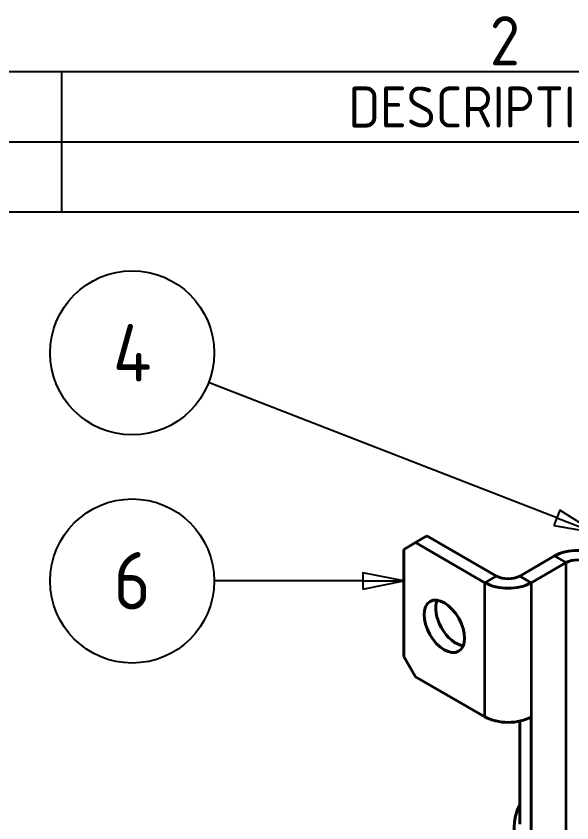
# Model space of a CAD drawing. Header units: millimetres. Extents: x 0 to 630, y 0 to 446.
# Drawn here: x 427.9 to 478.7, y 361.8 to 435.6 of the extents above; entities that cross this region are included whole.
import ezdxf

# ---------------------------------------------------------------- set-up
doc = ezdxf.new("R2010")
doc.units = ezdxf.units.MM
doc.header["$LTSCALE"] = 1.5
doc.layers.get('0').update_dxf_attribs({"color": 3, "lineweight": 25, "true_color": 0x00ff00})
for name, color, linetype, lineweight, true_color in [('가시적인 것(ISO)', 3, 'Continuous', 40, 0x00ff00), ('가시적인 좁은 것(ISO)', 3, 'Continuous', 35, 0x00ff00), ('기호(ISO)', 5, 'Continuous', 25, 0x0000ff)]:
    doc.layers.add(name, color=color, linetype=linetype, lineweight=lineweight, true_color=true_color)
doc.layers.add('경계(ISO)', color=7, linetype='Continuous', lineweight=25)
doc.styles.add('ISO ProportionalPSTEK', font='isocp.shx')
doc.styles.add('문자 텍스트_PSTEK_POSCO', font='isocp.shx')
doc.styles.add('부품번호텍스트_PSTEK_POSCO', font='isocp.shx')

# ---------------------------------------------------------------- blocks, each defined once
blk = doc.blocks.new('경계 Default Border')
at = {"layer": '경계(ISO)', "flags": 128}
blk.add_lwpolyline([(10, 10), (10, 287), (410, 287), (410, 10), (10, 10)], dxfattribs=at)
at = {"layer": '경계(ISO)', "color": 2, "true_color": 0xffff00, "insert": (314.128, 287.371), "char_height": 3, "attachment_point": 7, "style": '문자 텍스트_PSTEK_POSCO'}
blk.add_mtext('2', dxfattribs=at)
blk = doc.blocks.new('리비전 내역')
at = {"layer": '기호(ISO)'}
for p, q in [((258, 287), (410, 287)), ((288, 287), (288, 282.72)), ((258, 282.72), (410, 282.72)), ((288, 282.72), (288, 278.44)), ((258, 278.44), (410, 278.44))]:
    blk.add_line(p, q, dxfattribs=at)
at = {"layer": '기호(ISO)', "color": 2, "true_color": 0xffff00, "insert": (305.507, 283.583), "char_height": 2.5, "attachment_point": 7, "style": 'ISO ProportionalPSTEK'}
blk.add_mtext('DESCRIPTION OF REVISION', dxfattribs=at)
blk = doc.blocks.new('품번기호1')
at = {"layer": '기호(ISO)', "color": 7}
for p, q in [((308.878, 255.943), (306.378, 256.443)), ((306.378, 256.443), (306.378, 255.443)), ((306.378, 255.943), (297.318, 255.943)), ((306.378, 255.943), (308.878, 255.943)), ((306.378, 255.443), (308.878, 255.943))]:
    blk.add_line(p, q, dxfattribs=at)
at = {"layer": '기호(ISO)', "color": 7, "flags": 128}
blk.add_lwpolyline([(306.378, 255.443), (308.878, 255.943), (306.378, 256.443), (306.378, 255.443)], dxfattribs=at)
at = {"layer": '기호(ISO)'}
blk.add_circle((292.318, 255.943), 5, dxfattribs=at)
at = {"layer": '기호(ISO)', "color": 7}
blk.add_solid([(306.378, 255.443), (308.878, 255.943), (306.378, 256.443), (306.378, 255.443)], dxfattribs=at)
at = {"layer": '기호(ISO)', "color": 7, "insert": (292.318, 255.96), "char_height": 3.5, "attachment_point": 5, "style": '부품번호텍스트_PSTEK_POSCO'}
blk.add_mtext('6', dxfattribs=at)
blk = doc.blocks.new('품번기호8')
at = {"layer": '기호(ISO)', "color": 7}
for p, q in [((318.215, 259.798), (296.972, 268.04)), ((318.395, 260.264), (318.034, 259.332)), ((320.545, 258.894), (318.395, 260.264)), ((318.215, 259.798), (320.545, 258.894)), ((318.034, 259.332), (320.545, 258.894))]:
    blk.add_line(p, q, dxfattribs=at)
at = {"layer": '기호(ISO)', "color": 7, "flags": 128}
blk.add_lwpolyline([(318.034, 259.332), (320.545, 258.894), (318.395, 260.264), (318.034, 259.332)], dxfattribs=at)
at = {"layer": '기호(ISO)'}
blk.add_circle((292.318, 269.846), 5, dxfattribs=at)
at = {"layer": '기호(ISO)', "color": 7}
blk.add_solid([(318.034, 259.332), (320.545, 258.894), (318.395, 260.264), (318.034, 259.332)], dxfattribs=at)
at = {"layer": '기호(ISO)', "color": 7, "insert": (292.318, 269.846), "char_height": 3.5, "attachment_point": 5, "style": '부품번호텍스트_PSTEK_POSCO'}
blk.add_mtext('4', dxfattribs=at)

msp = doc.modelspace()

# ---------------------------------------------------------------- linework, layer by layer
at = {"layer": '가시적인 것(ISO)', "color": 5, "true_color": 0x0000ff}
for p, q in [((464.378, 387.425), (465.438, 388.035)), ((465.438, 388.035), (471.802, 384.371)), ((463.317, 386.809), (464.378, 387.425)), ((464.378, 387.425), (470.742, 383.76)), ((463.317, 376.998), (463.317, 386.809)), ((477.106, 386.203), (473.924, 384.371)), ((474.984, 383.76), (478.166, 385.592)), ((464.378, 375.161), (463.317, 376.998)), ((464.378, 375.161), (470.742, 371.497)), ((473.924, 361.684), (473.924, 371.102)), ((474.984, 371.497), (474.984, 361.073))]:
    msp.add_line(p, q, dxfattribs=at)
for centre, major_axis, ratio, start_param, end_param in [((479.227, 384.981), (-3, 0), 0.575862, 3.926991, 5.497787), ((479.227, 384.981), (1.5, 0), 0.575862, 0.785398, 2.356194), ((472.863, 384.981), (1.5, 0), 0.575862, 3.926991, 5.497787), ((472.863, 384.981), (3, 0), 0.575862, 3.926991, 5.497787), ((468.09, 380.377), (1.31, -2.275), 0.578093, 3.556693, 5.868085), ((472.863, 372.718), (3, 0), 0.575862, 3.926991, 5.497787)]:
    msp.add_ellipse(centre, major_axis=major_axis, ratio=ratio, start_param=start_param, end_param=end_param, dxfattribs=at)
msp.add_ellipse((467.029, 379.766), major_axis=(-1.31, 2.275), ratio=0.578093, dxfattribs=at)
at = {"layer": '가시적인 것(ISO)', "color": 1, "true_color": 0xff0000}
msp.add_ellipse((486.917, 361.328), major_axis=(-13.5, 0), ratio=0.575862, start_param=6.00828, end_param=7.068583, dxfattribs=at)
at = {"layer": '가시적인 좁은 것(ISO)', "color": 5, "true_color": 0x0000ff}
for p, q in [((478.166, 385.592), (477.106, 386.203)), ((478.166, 361.066), (478.166, 385.592)), ((470.742, 383.76), (471.802, 384.371)), ((473.924, 384.371), (474.984, 383.76)), ((470.742, 371.497), (470.742, 383.76)), ((474.984, 383.76), (474.984, 371.497))]:
    msp.add_line(p, q, dxfattribs=at)

# ---------------------------------------------------------------- block references
at = {"xscale": 1.5, "yscale": 1.5, "zscale": 1.5}
msp.add_blockref('경계 Default Border', (0, 0), dxfattribs=at)
at = {"layer": '기호(ISO)', "xscale": 1.5, "yscale": 1.5, "zscale": 1.5}
for name in ['리비전 내역', '품번기호8', '품번기호1']:
    msp.add_blockref(name, (0, 0), dxfattribs=at)

doc.saveas('drawing.dxf')
